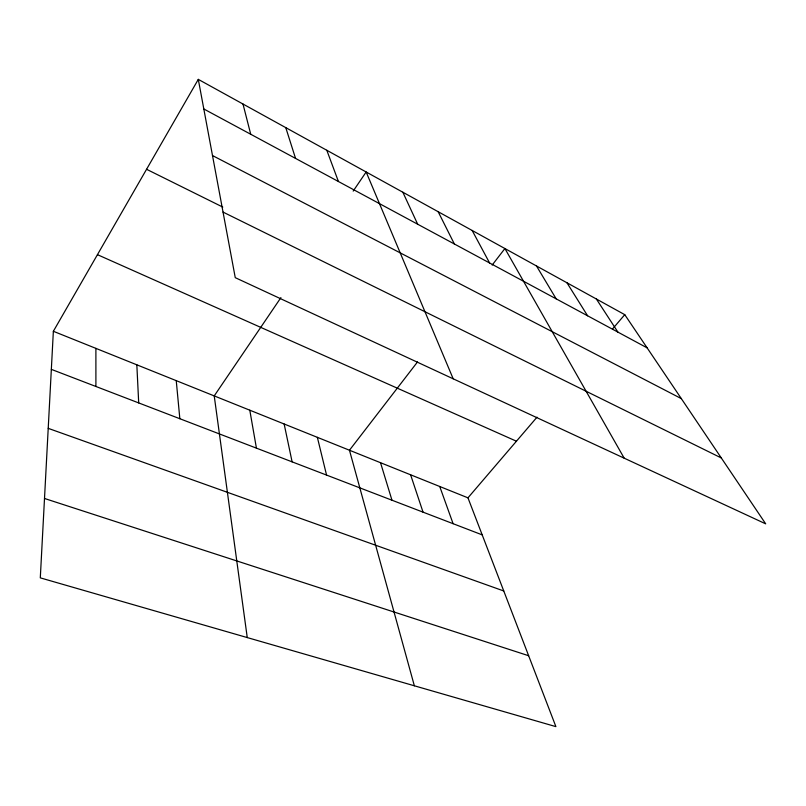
<?xml version="1.0" encoding="UTF-8"?>
<svg xmlns="http://www.w3.org/2000/svg" width="806" height="806" viewBox="0 0 806 806"><rect width="100%" height="100%" fill="white"/><g stroke="black" fill="none" stroke-linecap="round" stroke-linejoin="round"><path stroke-width="1.21" d="M53.357 331.286L40.3 577.862L555.898 726.629L467.964 497.836L53.357 331.286L198.296 79.371L624.761 314.672L765.7 523.85L235.261 277.667L198.296 79.371M280.911 297.626L214.225 395.907L247.251 637.566M353.189 191.093L366.156 171.98L453.194 378.81M417.518 361.924L349.461 450.232L414.355 685.785M492.174 265.063L504.909 248.54L624.187 458.171M467.964 497.836L537.008 417.176M612.52 328.979L624.761 314.672M44.501 498.471L528.655 655.741M48.219 428.349L503.77 590.979M51.342 369.36L482.2 534.872M97.445 254.666L516.434 441.214M223.04 212.089L721.299 457.959M146.571 169.29L222.778 207.082M212.502 155.558L681.322 398.617M203.817 108.981L647.127 347.86M596.359 298.996L617.9 332.102M566.95 282.775L587.594 315.781M536.484 265.96L556.16 298.835M472.155 230.466L489.605 262.978M438.162 211.716L454.352 243.976M402.849 192.231L417.669 224.209M326.803 150.269L338.429 181.511M439.733 486.492L453.103 523.698M410.607 474.794L423.039 512.142M285.777 127.64L295.55 158.409M380.523 462.704L391.968 500.214M242.989 104.024L250.726 134.259M317.352 437.326L326.561 475.087M284.145 423.996L292.115 461.858M249.789 410.194L256.429 448.146M176.242 380.644L179.839 418.727M136.829 364.816L138.703 402.919M95.894 348.373L95.904 386.477"/></g></svg>
